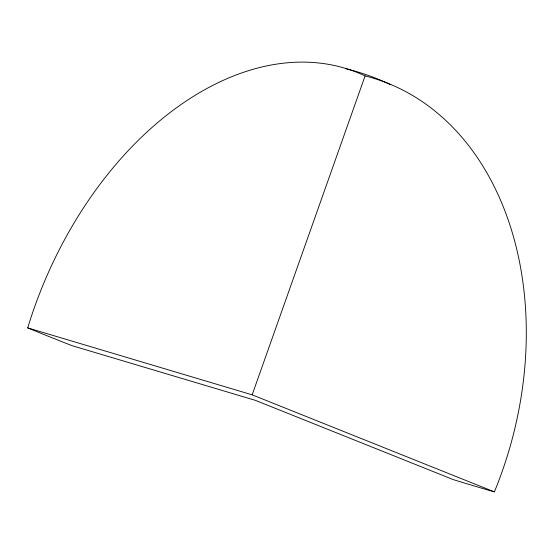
<?xml version="1.0" encoding="UTF-8"?>
<svg xmlns="http://www.w3.org/2000/svg" width="554" height="554" viewBox="0 0 554 554"><rect width="100%" height="100%" fill="white"/><g stroke="black" fill="none" stroke-linecap="round" stroke-linejoin="round"><path stroke-width="0.83" d="M27.7 327.899L252.16 394.836L365.1 75.898C352.538 69.97 339.096 65.919 325.364 63.842A318.945 212.784 -68.2 0 0 27.7 327.899A319.838 14.508 19.5 0 0 72.027 345.661L255.408 400.348L453.297 479.619A319.838 14.508 19.5 0 0 494.383 491.869A318.945 237.147 -73.4 0 0 408.118 92.92C394.6 85.413 380.106 79.658 365.1 75.898M345.454 68.675C361.076 72.332 376.284 77.872 390.771 84.762M252.16 394.836L494.383 491.869"/></g></svg>
